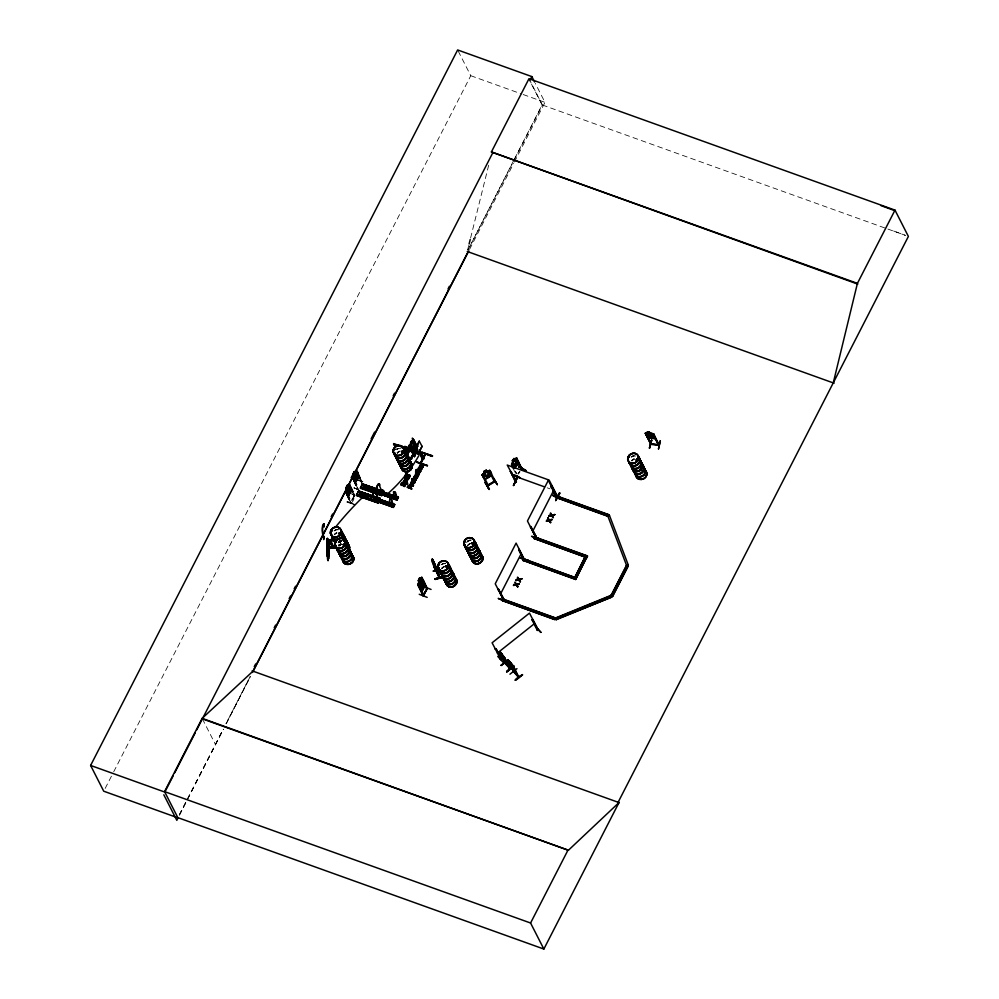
<?xml version="1.0" encoding="UTF-8"?>
<svg xmlns="http://www.w3.org/2000/svg" width="999" height="999" viewBox="0 0 999 999"><rect width="100%" height="100%" fill="white"/><g stroke="black" fill="none" stroke-linecap="round" stroke-linejoin="round"><path stroke-width="0.75" stroke-dasharray="5 3.75" d="M467.607 249.987L468.731 245.504M470.591 238.024L488.811 164.673M354.17 496.003C353.571 499.488 348.938 502.709 351.611 502.385M354.308 496.091L353.309 493.718M358.329 489.248L356.668 486.638M361.176 481.943L361.613 481.281M361.913 481.443L361.576 482.08M362.113 481.818L360.726 479.258M354.745 504.92L346.953 501.51L354.845 504.295M354.058 488.036L360.577 490.134M354.47 495.142L354.121 495.704L354.545 495.054M354.083 495.866C344.842 511.201 358.366 498.239 353.034 493.618M179.558 814.984L223.326 729.245M226.149 723.713L250.15 676.685L226.036 723.676M513.836 160.227L467.944 250.112L542.382 105.007L529.682 80.095M514.547 158.841L542.082 104.907L530.432 82.043M105.157 788.436L112.987 773.176M113.699 771.79L470.766 75.712L457.642 49.95M179.258 814.872L223.202 729.195M179.37 815.084L223.351 729.357M226.199 723.8L250.387 676.648M469.555 249.4L513.673 163.399M514.385 162.013L544.979 102.36L535.302 83.379M361.526 481.368L360.452 479.158M354.383 495.179L353.384 492.932M339.011 546.303L340.934 544.118A5.632 4.933 -27 0 0 339.086 546.303A5.594 4.895 -27 0 1 340.959 544.13M517.944 473.601L519.617 471.441M518.081 473.863L519.855 471.59M518.331 474.013L519.992 471.853M354.62 495.566L350.874 503.071L349.6 500.412M351.236 503.071L349.875 500.511M358.254 489.323L356.943 486.738M338.898 545.242A5.632 4.933 -27 0 0 340.322 545.192L338.861 545.304L340.259 545.142A5.594 4.895 -27 0 1 338.848 545.117M358.179 479.907L364.785 482.205M357.879 480.107L363.286 482.03M357.992 480.319L363.249 482.167M354.071 487.962L360.639 490.347M357.867 489.71L354.021 487.749M351.111 493.668L355.095 495.054M354.795 495.229L352.172 494.293L354.87 495.479M354.957 504.507L346.953 501.535L354.895 504.582M346.853 502.085L353.434 504.408M470.766 75.712L521.703 93.993M523.151 94.518L544.979 102.36M542.382 105.007L886.425 228.546M887.899 229.071L905.456 235.377L892.519 230.607M547.19 487.812L550.074 488.848M515.472 471.303L516.783 473.876M515.222 471.153L516.545 473.726M513.436 469.205L515.646 473.214M360.377 479.945L361.688 482.517M360.102 479.845L361.413 482.43M353.658 493.019L354.97 495.604M202.397 718.855L215.522 744.617M467.37 541.158A5.619 4.92 -27 0 1 471.478 540.009M466.958 546.278A5.694 4.995 -27 0 1 470.167 543.394A5.619 4.92 -27 0 0 466.933 546.141M466.533 542.607A5.619 4.92 -27 0 1 470.304 540.534M467.482 541.408A5.694 4.995 -27 0 1 470.217 540.297M467.844 545.242A5.694 4.995 -27 0 1 470.242 543.543M467.407 541.271A5.694 4.995 -27 0 1 470.142 540.159M467.982 545.442A5.619 4.92 -27 0 1 470.342 543.768M442.669 563.611A5.619 4.92 -27 0 1 444.068 563.224M444.18 566.558A5.694 4.995 -27 0 0 441.783 568.256A5.619 4.92 -27 0 1 444.118 566.458M441.62 564.797A5.619 4.92 -27 0 1 445.741 563.648M441.496 564.572A5.694 4.995 -27 0 1 445.666 563.411M441.858 568.406A5.694 4.995 -27 0 1 444.255 566.708M441.995 568.606A5.619 4.92 -27 0 1 444.355 566.933M631.718 460.626A5.694 4.995 -27 0 1 634.115 458.928M631.693 460.502A5.619 4.92 -27 0 1 634.053 458.828M631.555 457.167A5.619 4.92 -27 0 1 635.676 456.019M631.43 456.943A5.694 4.995 -27 0 1 634.165 455.831M631.793 460.776A5.694 4.995 -27 0 1 634.19 459.065M631.356 456.793A5.694 4.995 -27 0 1 634.09 455.681M631.93 460.976A5.619 4.92 -27 0 1 634.29 459.303M631.318 456.68A5.619 4.92 -27 0 1 632.604 455.981M338.624 545.579A5.694 4.995 -27 0 1 341.021 543.881M338.599 545.454A5.619 4.92 -27 0 1 340.959 543.781M338.461 542.12A5.619 4.92 -27 0 1 341.159 541.021M338.336 541.908A5.694 4.995 -27 0 1 341.071 540.796M338.698 545.729A5.694 4.995 -27 0 1 341.096 544.03M338.261 541.758A5.694 4.995 -27 0 1 340.996 540.646M338.224 541.645A5.619 4.92 -27 0 1 340.909 540.546M338.836 545.941A5.619 4.92 -27 0 1 341.196 544.255M341.571 544.492A5.594 4.895 -27 0 1 338.761 544.93M340.222 544.979A5.632 4.933 -27 0 1 338.786 545.029M340.459 542.295A5.619 4.92 -27 0 1 339.048 542.682M334.603 534.752A5.619 4.92 -27 0 1 336.963 533.079M340.397 542.195A5.694 4.995 -27 0 1 338.973 542.582M334.465 534.54A5.694 4.995 -27 0 1 336.863 532.842M341.496 541.108A5.619 4.92 -27 0 1 338.811 542.207M334.365 534.278A5.619 4.92 -27 0 1 336.725 532.592M336.675 529.358A5.619 4.92 -27 0 0 335.277 529.757A5.694 4.995 -27 0 1 336.763 529.458M334.228 530.931A5.619 4.92 -27 0 1 338.349 529.782M334.103 530.719A5.694 4.995 -27 0 1 338.274 529.557M340.397 545.304A5.594 4.895 -27 0 1 338.973 545.354M338.511 542.507A5.694 4.995 -27 0 1 340.909 540.796M338.486 542.382A5.619 4.92 -27 0 1 340.859 540.696M338.586 542.644A5.694 4.995 -27 0 1 340.984 540.946M338.736 542.857A5.619 4.92 -27 0 1 341.096 541.183M397.14 452.922A5.694 4.995 -27 0 1 399.538 451.223M397.115 452.797A5.619 4.92 -27 0 1 399.475 451.123M396.99 449.463A5.619 4.92 -27 0 1 401.099 448.314M396.865 449.238A5.694 4.995 -27 0 1 398.164 448.526M397.215 453.071A5.694 4.995 -27 0 1 399.612 451.373M396.79 449.088A5.694 4.995 -27 0 1 398.089 448.376A5.619 4.92 -27 0 0 396.74 448.988M397.352 453.271A5.619 4.92 -27 0 1 399.725 451.598M341.034 544.28A5.594 4.895 -27 0 0 339.96 545.254A5.632 4.933 -27 0 1 341.021 544.255"/><path stroke-width="1.5" d="M401.548 484.552L402.609 482.667L400.874 484.103A1.511 1.324 -27 0 0 401.011 484.865L402.347 485.601L404.97 484.24M437.525 570.554L437.737 569.83M438.049 570.754L432.217 558.965C434.041 560.689 436.9 570.317 435.664 569.905M439.061 577.222L438.823 576.86M439.423 577.26L437.35 569.767M432.317 558.941L433.853 566.633L439.56 577.822L437.712 569.78M378.359 499.113L378.671 499.75L377.759 499.288M378.146 499.775C379.433 499.163 376.074 499.4 378.696 499.35M381.268 492.132L382.467 492.382L381.655 492.095M393.594 505.382L392.719 504.795L393.681 505.319M397.415 497.914L396.615 497.877M327.635 538.748L327.035 539.298L329.433 542.22L328.746 555.169M326.873 552.097L327.435 538.436L327.173 552.085M327.06 555.794L327.41 538.399L329.383 542.182L328.908 558.254M329.358 542.22L328.059 560.589L327.322 555.094L327.872 548.626L328.733 552.572M327.497 559.315L327.61 556.605M328.159 548.938L328.671 543.306M328.059 560.589L328.122 557.804M329.245 541.908L328.246 556.905L327.809 550.761L328.409 551.947M329.832 541.158L329.395 539.847L329.27 541.308L330.257 541.071M329.395 539.847L329.458 541.296M329.583 541.183L329.645 539.835M329.857 540.259L330.07 541.258M331.256 540.934L331.568 538.911L331.805 541.508M331.568 541.52L331.568 538.911M333.466 546.965C333.017 549.862 331.855 539.448 329.22 541.208M329.37 540.746L333.354 547.702L333.466 546.815M337.887 548.276L337.312 551.011L337.4 548.314M416.121 475.412L417.607 475.711A1.386 1.211 -27 0 0 418.444 475.287C418.843 473.114 419.355 473.538 418.556 475.499A1.386 1.211 -27 0 1 417.707 475.924L415.484 474.75L416.97 473.201L415.721 471.391C416.995 473.051 417.632 469.43 416.62 471.715M538.186 629.882L529.482 613.111L492.095 642.794L500.849 659.565C499.001 658.915 502.697 657.767 500.536 659.315M495.916 648.551L501.336 659.178L496.091 648.751L495.279 649.05L496.091 648.751M538.111 629.932L532.667 619.38L532.042 619.88L537.45 630.469L537.724 629.308M422.302 581.006L420.991 585.601L419.83 585.839L418.618 583.478L419.043 581.793M371.029 488.561L370.854 489.348M386.126 502.922L385.577 502.197L384.852 502.822M388.536 495.492L389.26 496.203M331.818 530.319L331.855 531.106M335.676 542.22L336.051 541.508L336.513 542.095M339.66 532.867L339.997 533.828M342.994 544.855L344.543 544.218M343.306 544.43L343.893 545.504L344.568 544.38M343.256 544.555L343.868 545.204M344.643 544.393L344.305 544.905M394.28 449.637L394.568 448.838M394.805 449.35L394.293 449.562M394.842 449.188L394.63 449.712M401.561 451.96L401.985 452.797M402.734 452.26L401.71 451.885L402.522 451.286M402.647 452.447L402.784 451.585M403.084 451.71L402.834 452.672L401.673 452.485M408.529 479.308L408.691 478.446M439.498 564.959C437.912 565.034 440.359 563.723 438.986 564.672M464.747 541.408C466.708 542.332 464.235 540.209 465.247 541.883M472.34 544.055L473.014 544.717M473.538 544.243L472.427 544.467L472.927 543.656M629.582 456.868L628.808 456.718M629.295 457.305L629.158 456.768M636.126 460.089L636.875 458.991M637.175 459.315L636.5 460.077M637.449 459.815L636.251 460.189M381.993 491.933L381.843 491.983M392.969 504.857L393.431 505.019M417.757 476.898L416.508 478.746L414.66 478.346M381.868 492.132L380.931 492.207M397.415 497.377L396.903 497.602M420.579 465.621L421.041 464.585L423.564 465.372M408.004 478.621L407.043 479.483M410.664 483.391L410.127 484.802L413.249 485.914C412.724 485.876 410.614 481.593 410.764 484.115M416.034 479.47L415.572 480.631L413.149 479.92M416.858 472.989L419.33 473.301L420.304 472.102L418.906 472.527M327.21 547.302L327.497 545.054L327.135 547.365M403.758 481.368L404.47 480.257L406.381 480.444M491.333 473.776L491.158 475.574L485.252 479.07L483.778 478.196L482.18 474.837L482.729 473.963L489.735 470.392C494.118 474.675 489.373 477.597 485.252 479.07M404.133 481.131L404.27 482.055L406.044 482.692L406.468 481.143M404.22 481.58L404.795 480.482L406.293 481.068M407.105 481.406L406.468 482.842L407.068 481.68M413.823 440.022L410.239 446.178L411.75 450.824L409.927 447.402M417.182 477.272L417.095 476.223L417.782 476.648M374.525 496.54L358.816 491.083L356.618 494.942L358.541 491.108L380.232 498.538L378.034 502.947L356.618 495.529L357.292 494.18M358.142 492.445L358.541 491.108M358.803 491.121L380.032 498.738M360.452 487.887L360.764 487.437M361.975 484.802L362.262 483.853L360.339 488.274L381.818 495.604C388.037 487.162 376.011 490.247 383.379 490.734L383.728 491.408M378.708 501.623L378.134 502.609M379.22 501.998L393.706 506.568L393.281 507.417L379.021 502.197L380.257 499.55L394.717 504.507L394.268 505.394L379.982 500.437L380.257 499.55M379.608 499.775L379.982 499.038M381.793 495.654L360.602 487.762M360.801 487.187L382.417 494.418L362.437 487.412M382.729 495.179L383.129 494.393L397.427 499.313L396.99 500.187L382.742 494.942L384.153 492.282L383.716 493.181L398.002 498.126L398.439 497.24M383.279 492.607L383.579 492.007L362.162 484.602M383.728 493.156L384.016 492.382L398.439 497.252L383.978 492.295L382.692 494.855L397.177 499.787M393.706 506.543L393.281 507.417M393.569 506.73L379.283 501.773M394.518 504.895L392.794 503.833M396.703 496.94L398.064 496.89L398.064 497.877M406.755 477.922C404.845 475.512 406.406 483.841 408.404 478.533M352.997 476.91L352.684 478.209M485.352 482.467L489.435 488.986M405.557 484.49L404.982 486.063L403.758 486.313L404.995 484.265M484.465 472.852L482.092 474.875L487.562 485.951L487.35 485.177L488.424 485.452L487.887 484.865L488.336 485.526M488.199 485.264L487.462 485.614L495.042 481.118M650.786 444.28L645.267 433.179L650.936 444.293L659.265 445.079L653.633 434.016M645.666 433.666L651.598 444.355M646.977 436.663L648.538 437.974L655.132 438.573L655.431 437.5M653.721 434.003L645.916 432.904L647.964 433.054M649.4 448.101L651.723 440.059L649.425 448.076M653.246 434.69L654.083 434.49L653.246 434.69L658.578 445.054L653.309 434.415M651.635 444.33L659.427 444.805L650.749 443.918M659.29 445.142L659.065 444.368M660.227 440.684L658.466 448.988M658.528 448.963L660.339 440.859M381.443 492.195L380.944 491.708M504.52 662.762L510.002 668.855L501.735 653.646M505.269 662.936L505.257 663.611L499.425 651.685M503.808 656.355L510.177 668.506M400.986 484.315L402.609 482.667M513.186 671.241L518.631 677.447L518.643 676.698M518.144 676.286L518.631 676.785M513.786 671.915L508.004 660.177L513.224 666.021L518.868 677.26L513.474 670.941M469.105 244.006L470.217 239.51M833.253 382.904L857.417 283.366L491.408 151.948L528.983 78.709L894.992 210.127L908.391 236.426L618.131 802.259L618.993 802.572L568.406 850.261L203.858 719.38M417.607 476.948L416.695 478.371L415.01 478.496M347.964 486.525L347.315 485.264L346.041 487.762L347.527 493.031L348.688 492.794L349.887 490.459L350.012 488.199L348.801 485.826L347.939 486.65M353.808 475.224L353.384 476.898L354.595 479.258L355.744 479.021L357.068 474.425L355.869 472.065L355.007 472.889C354.445 468.094 351.548 478.808 354.383 471.491L355.095 472.914M405.432 479.408C403.371 477.834 407.967 475.574 409.066 478.146M404.907 479.22L405.731 477.559L406.93 477.385M416.433 479.208L415.459 480.419L413.037 479.707M420.192 471.89L418.781 473.064M503.359 600.162L503.596 599.125L503.359 600.349M504.02 599.775L498.501 589.273L503.633 600.449M524.425 559.315L524.113 559.964M524.575 559.802L516.096 543.131L495.229 583.803L503.796 600.312M535.427 537L536.126 536.488L535.776 537.125M536.238 536.962L531.343 527.709M551.148 487.275L551.223 486.488L556.48 497.614L555.931 497.015M556.63 496.503L551.223 486.488M420.267 579.333L419.53 578.034L418.256 580.544L418.893 581.805L417.844 584.765L423.151 595.866L427.122 588.074M427.297 588.411L423.464 595.879L423.888 595.179M427.335 588.336L426.623 589.085L427.06 588.236L421.765 578.009M518.194 463.037L521.84 469.592L516.608 457.842L511.675 463.499L513.149 468.119C510.501 465.497 512.137 463.012 513.498 467.432M511.488 464.66L511.8 463.548M381.094 491.87L382.392 492.495M410.252 486.55C408.791 490.022 407.542 483.953 410.252 486.201M410.277 487L409.415 485.839L408.291 487.075M333.516 547.602L330.269 540.509M356.655 495.479L378.097 502.859M357.043 494.692L378.334 502.347L356.618 494.942M378.496 501.86L357.068 494.33M379.682 499.45L358.216 491.983L379.645 499.525L379.657 497.989L377.335 497.539L375.999 501.311L378.171 502.06L379.657 497.989M380.207 498.588L377.335 497.539M380.007 500.412L380.307 499.687L394.705 504.545L393.294 507.142L378.971 502.11L379.42 501.598M382.043 495.167L381.893 494.805M382.417 494.418L362.137 488.024M383.366 492.27L361.938 484.727M383.741 491.52L362.237 484.44M382.717 495.217L383.141 494.355L397.315 499.425M394.33 505.169L380.032 500.137L394.443 505.057M389.61 499.725L390.372 498.738L389.685 499.475M506.056 601.398C481.256 591.932 525.374 608.753 499.438 598.788M507.317 601.623L499.5 599.038M539.535 538.786C535.601 537.587 524.55 533.716 538.124 538.948M427.172 597.365L419.243 594.293M369.18 488.424L369.48 489.572L370.604 489.41M369.155 488.761L370.292 487.937M388.586 495.342L389.086 496.216M556.518 496.715L556.093 497.564M423.151 595.679L418.294 584.79L423.501 595.104M338.773 533.466L339.735 533.916M420.604 465.397L421.153 464.797L423.676 465.596M446.166 567.32L446.728 566.683M636.301 459.865L637.437 459.415M401.548 484.24L402.697 482.929M417.07 477.06L415.684 478.284L416.383 475.899L414.61 475.874L413.886 477.11L414.485 478.371M407.055 477.859L408.029 478.384L407.055 477.859L406.968 479.582M407.167 478.071L407.417 479.745L407.929 478.171M406.531 481.68L405.931 482.48L404.27 482.055M414.46 482.242C412.637 484.802 410.764 479.82 414.21 481.643M421.353 468.793L420.204 469.518M418.931 468.531C419.692 465.397 423.314 470.941 419.667 469.38M406.643 477.709L406.443 479.895L408.279 479.458M405.457 485.352C406.168 481.019 402.41 486.113 401.436 484.34M393.519 491.995L393.781 494.205A1.998 0.737 -70.9 0 0 394.293 495.904M521.278 469.105L521.765 468.394L521.653 469.218M522.215 469.118L516.708 458.541L516.221 459.165L521.803 469.567M364.498 484.74L362.512 488.436M366.258 493.793L364.423 497.752L366.258 493.793A428.696 361.151 73.5 0 0 335.477 527.185M381.693 491.183L380.419 493.743L377.622 489.298A2.997 1.111 -70.9 0 1 376.698 487.475A2.997 1.111 -70.9 0 1 378.496 483.866A2.997 1.111 -70.9 0 1 379.433 485.689L381.855 491.246L380.582 493.793L377.784 489.36A2.997 1.111 -70.9 0 1 376.86 487.537A2.997 1.111 -70.9 0 1 378.658 483.928A2.997 1.111 -70.9 0 1 379.595 485.751L379.433 485.689M377.922 499.837L378.509 498.663C380.557 501.061 376.623 501.348 378.696 498.726M381.643 492.582L382.23 491.408L382.804 492.532C382.592 495.779 381.056 490.659 382.217 493.706M381.83 492.644L382.417 491.483L382.992 492.607M383.379 490.734L383.504 491.57L381.056 490.284M380.469 502.697L381.743 500.149M382.717 500.474L381.393 502.947M418.806 455.694A147.69 146.753 -85.5 0 1 387.837 493.643L386.563 496.191M385.452 501.436L384.128 503.896M396.041 498.826L396.903 497.127L395.492 493.494A1.998 0.737 -70.9 0 0 394.63 492.495L393.519 491.745M393.956 505.344L393.569 506.118L393.569 504.595M393.069 506.693L379.17 502.097M398.064 496.89L397.015 499.887L398.289 497.34M420.904 580.544C418.169 587.961 420.904 576.923 421.615 581.967L422.377 581.106M420.442 584.315L419.443 586.038L423.126 579.782L424.937 585.302M422.452 580.294L421.553 581.818M420.579 584.715L421.753 582.367M425.075 585.314L422.04 591.183L425.075 585.314L424.775 583.154M348.951 499.125L346.016 491.995L349.575 498.526M349.375 485.989L349.45 485.202L352.647 492.432M356.006 485.352L353.072 478.221M356.156 472.115L356.78 471.528L359.715 478.658M349.225 499.225L346.291 492.095M356.281 485.452L353.346 478.321L356.631 484.765M515.447 481.893L510.402 471.303L516.108 482.18M516.321 481.618L511.113 471.553M513.449 485.464L516.995 477.734M513.573 485.539L517.357 477.822L513.474 485.314M516.183 481.481L515.247 481.468M498.776 589.373L498.151 589.959M556.793 497.002L548.314 480.332L527.447 520.991L535.851 537.637L530.719 526.473L536.088 536.413M518.931 550.087L519.005 549.3L524.225 560.377L518.668 549.987M530.993 526.573L530.369 527.16M552.222 486.625L551.648 486.113L557.554 496.965L556.331 496.341L555.894 497.002M520.491 558.179L528.596 560.526L520.404 557.929M560.801 497.714L552.709 495.379L555.556 495.879M524.388 559.24L523.876 560.377M524.075 559.228L524.038 560.002M524.188 560.389L524.537 559.702M556.58 496.353L557.28 496.565M536.238 536.875L535.976 537.499M552.772 490.909L556.368 497.664L556.755 496.89M556.83 496.753L556.705 495.979M555.644 500.474L559.652 493.019M559.977 493.144L555.694 500.649L559.452 492.794M501.398 659.115L500.974 658.478M537.999 629.507L537.574 630.369M178.134 817.744L176.823 820.329L163.811 794.779M568.406 850.261L202.148 718.368L164.573 791.608L177.947 817.856L103.734 791.208L90.609 765.446L457.642 49.95L531.855 76.598L534.615 82.018M173.327 775.511L164.823 792.082L90.609 765.446M174.75 772.739L195.305 732.667M196.716 729.907L492.657 153.009M529.757 80.694L531.855 76.598M254.258 666.683L255.682 663.91M274.201 627.809L275.624 625.024M289.161 598.638L290.584 595.866M294.143 588.923L295.567 586.151M331.181 516.72L332.617 513.936M351.136 477.834L352.56 475.062M371.079 438.948L374.637 432.005M393.156 395.904L394.58 393.131M448.014 288.986L449.438 286.201M347.402 485.289L346.129 487.799L346.678 489.035M468.106 251.798L252.984 671.166L202.148 718.368M252.522 672.477L468.843 250.786M358.604 476.173L355.594 482.055L354.42 481.618C358.529 482.192 359.965 473.226 356.543 470.716L355.994 471.091M393.706 443.606L393.818 444.68L393.706 443.606L415.721 451.56L416.271 452.634L405.619 448.763C410.402 452.21 427.759 456.905 405.394 449.188M411.263 458.304L415.384 450.262L404.895 446.491L405.007 447.552M404.895 446.541L415.197 450.661L416.183 452.759M404.907 448.501L407.867 453.596L404.907 448.501L405.569 448.239L407.48 453.421M408.079 453.171C399.612 436.039 414.273 462.987 405.781 447.814M410.427 443.206L411.7 440.709L410.189 446.178M416.92 446.391C408.691 429.92 413.074 442.22 417.195 448.414M412.599 439.398L412.987 438.661M412.25 442.07L413.861 439.922L415.547 443.394M406.518 454.932L409.702 448.713L406.843 455.581M407.068 454.882L410.139 448.876L407.392 455.519M415.734 446.228L415.784 444.817L417.757 446.078L416.146 445.566L415.734 446.228L417.382 446.815M411.7 450.711L412.787 451.311L415.821 444.917M412.787 451.311L415.709 445.404M415.821 446.191L418.007 446.078M418.156 453.983L415.372 448.763L419.28 441.146L415.534 448.826L418.156 453.983L422.065 446.353L419.28 441.146M410.989 458.116L415.109 450.074L415.497 451.323M417.42 445.404L417.033 446.141L415.397 445.554M411.064 458.216L415.334 450.149M417.295 451.011L414.423 456.605L413.549 455.581C414.273 453.296 415.334 457.33 413.986 454.732M415.821 452.36L415.559 451.448M413.598 455.569L413.998 454.782M414.847 451.248L415.946 453.271L415.122 452.847M415.447 452.097L414.797 451.361L415.721 451.56M414.373 454.92L414.423 456.605L414.76 455.756L409.215 445.267L408.841 446.004L414.061 456.381L414.348 455.407M417.357 449.45L413.549 455.581M413.986 456.443L416.108 452.31M417.182 450.799L414.31 455.382M404.982 475.649L409.578 476.698L409.428 477.422L404.982 475.649L409.428 477.422M405.631 474.388L410.227 475.437L410.077 476.161L405.631 474.388L410.077 476.161M405.094 475.861L405.244 475.149M405.744 474.6L405.894 473.876M406.356 482.629L407.517 483.816L403.246 482.292L403.396 481.568M417.994 453.921L422.065 446.353M403.646 486.101L404.445 486.563M403.758 486.313C406.943 482.642 402.947 485.277 401.148 485.052M419.98 450.624L423.988 458.316L423.613 459.053L421.978 458.466L422.028 457.08M416.221 470.042L417.058 469.655L416.87 470.454L416.221 470.042L416.87 470.454M421.978 458.466L422.352 457.729M407.43 487.225C407.592 483.991 412.45 484.977 410.427 487.837L411.7 488.936L407.43 487.225L411.7 488.936M412.974 480.257L411.963 478.721C413.236 480.382 413.873 476.76 412.862 479.033M416.321 470.254L416.508 469.468M407.542 487.437L408.866 485.464L410.564 485.626M411.813 479.433L411.963 478.721M415.946 475.437C413.998 474.288 417.594 472.365 415.572 472.115L415.721 471.391M420.467 463.211L425.162 453.658L420.467 463.199M412.537 480.107L411.713 479.22M417.295 470.392L420.679 471.004L420.529 471.728L417.295 470.392L420.529 471.728M422.977 466.945C417.794 465.921 423.189 465.422 422.714 467.457L419.592 466.346L419.742 465.621M420.904 463.374L425.599 453.808L420.904 463.361M417.407 470.604L417.557 469.88M414.885 479.945L413.411 479.408L413.349 478.096M418.643 472.614L417.17 472.077L417.107 470.779M411.401 483.179L411.288 484.615L413.511 485.402M413.411 479.408L413.773 478.259M416.795 472.377C414.46 473.926 418.057 477.147 418.606 474.05C419.555 475.012 414.073 475.636 416.958 473.226M417.17 472.077L417.532 470.929M414.91 477.847C415.846 472.639 413.161 481.156 415.721 476.248M410.427 487.837L410.626 485.601M416.383 475.899L415.309 477.997M415.959 479.045L415.534 480.082L413.299 479.195M419.717 471.715L419.293 472.764L417.058 471.865M411.588 488.711L410.314 487.624M413.249 485.914L413.399 485.189M422.714 467.457L422.864 466.733M427.46 465.509L416.745 462.175L427.26 465.921M432.455 455.769L421.753 452.435L432.342 456.406L421.765 452.41M419.53 578.034L420.242 579.47L421.778 577.285L427.335 588.523M421.103 577.797L417.932 584.79L421.004 590.696L422.127 591.208M422.04 578.109L427.06 589.06L423.451 594.755M420.467 584.59L421.665 582.255M423.726 594.842L423.314 595.491M431.056 589.447L423.451 586.463M500.487 594.105L521.341 553.434M532.704 531.306L553.558 490.634M502.385 600.599L503.134 599.113L555.581 617.944L611.101 595.304L626.485 565.322L628.109 564.66L626.648 565.646L611.263 595.629L611.813 597.065L556.293 619.705L555.581 617.944L554.982 619.742L502.385 600.599L554.82 619.417M534.215 538.536L586.825 557.679L534.215 538.536L534.977 537.05L587.412 555.881L575.624 579.495L523.026 560.352L523.788 558.866L576.386 578.021M555.407 497.227L556.168 495.741L608.603 514.572L608.004 516.383L555.407 497.227L607.842 516.058C612.25 514.248 605.794 518.131 608.603 514.572M502.547 600.911L503.309 599.437L554.283 617.744M523.189 560.676L523.951 559.19L573.476 576.972M534.378 538.861L534.977 537.05M555.569 497.552L556.331 496.066M513.511 585.426L516.233 584.927L513.511 585.426L513.723 584.602L515.959 584.44L513.723 584.602M516.52 584.29L519.28 583.778L516.52 584.29L515.009 582.08L515.959 584.44M520.192 582.005L518.768 579.982L516.058 580.481L516.258 579.657L518.381 579.27L516.258 579.657M518.493 579.495L517.557 577.135L519.068 579.345L521.815 578.833L519.068 579.345M550.574 522.777L549.15 520.754L546.441 521.241L546.64 520.417L548.763 520.042L546.64 520.417M549.338 519.892C555.831 518.194 548.051 522.14 547.939 517.894L548.876 520.254M548.975 516.296L551.685 515.809L548.975 516.296L549.175 515.472L551.411 515.309L549.175 515.472M551.411 515.309L550.474 512.949L551.985 515.159L554.745 514.66L551.985 515.159M517.844 586.163L517.657 586.95L516.683 584.565L519.168 583.566M521.815 578.833L519.23 579.62L521.703 578.621M552.197 519.605L549.612 520.392L552.097 519.393M554.745 514.66L552.147 515.434L554.632 514.435M516.683 584.565L519.28 583.778M553.109 517.832L551.585 515.584M575.624 579.495L587.412 555.881M612.637 595.854L628.021 565.871L626.485 565.322L628.184 566.196L612.799 596.178L611.101 595.304L612.799 596.178M857.417 283.366L894.992 210.127M618.181 802.16L619.043 802.472L543.856 949.05L530.581 923.014L568.156 849.774M414.385 456.506L409.165 446.128L409.553 445.379M329.158 542.669L329.233 542.657M416.945 477.397L415.572 478.071M411.825 481.356L411.526 481.93A1.424 1.249 -27 0 0 411.576 482.767L413.673 483.716L415.06 482.517A1.411 1.236 -27 0 0 415.01 481.68L414.747 481.218M419.006 468.344L421.403 468.481M404.333 481.131L405.806 480.831M365.597 495.467L365.472 496.466M365.509 495.779L367.195 495.504L366.408 496.865M524.263 560.414L520.554 553.708M338.848 533.266L339.548 532.767M339.048 533.766L340.035 533.066M336.438 542.195L336.089 542.295A5.694 4.995 -27 0 1 333.104 536.888M447.327 567.557L447.028 567.882M473.663 544.443L472.802 544.917M415.834 479.52L415.147 479.845M393.756 491.62L393.668 494.155A1.998 0.737 -70.9 0 0 394.18 495.866L396.153 498.863L397.003 497.165L395.392 493.456A1.998 0.737 -70.9 0 0 394.518 492.457L394.63 492.495M512.874 461.95L512.225 460.676L514.06 458.441L514.697 459.715M511.7 465.484L512.187 464.86M516.458 459.315L516.708 458.541M514.285 468.531L518.319 463.299L518.419 461.288M515.084 467.557L518.456 463.336M518.643 466.733L525.911 470.579L518.706 466.608M405.107 485.539L404.345 486.351M439.348 577.36L439.223 576.685M439.535 577.747L433.541 565.334M497.739 656.393L503.221 662.462M420.242 579.47L421.103 578.633L423.576 583.478L422.302 588.086L421.153 588.336L419.955 585.963L420.379 584.353M370.666 489.522L370.979 488.336M388.723 495.267L389.635 495.117M385.864 503.334L385.989 502.41M331.743 530.481L332.305 530.569M340.172 533.916L339.235 534.19M343.444 544.455L343.893 544.055M472.589 543.681L472.814 545.017M447.564 567.782L446.815 568.081M637.35 460.289L637.662 459.415M485.314 482.255L489.11 489.46L485.327 482.242M489.11 489.435L485.027 482.667M494.268 481.168L494.58 481.93M518.906 466.346L525.899 470.566M525.511 470.741L518.543 466.521M650.736 443.593L651.423 443.618M532.854 619.58L532.042 619.88M499.475 652.709L505.207 663.548M500.824 659.54L501.423 659.04M538.111 629.894L537.025 629.87M535.501 626.673L540.684 632.429M501.236 665.571L508.166 659.839M508.141 659.815L500.998 665.334L508.216 659.964M506.93 671.877C519.93 662.312 511.413 665.509 506.893 671.827M524.3 559.527L523.788 558.866M497.34 653.096L534.727 623.426M500.874 653.271L500.224 651.835L501.498 655.019L504.857 658.778M501.885 653.833L500.149 651.897M502.26 656.992C498.201 650.674 506.855 663.973 506.243 660.776M506.306 660.839L506.331 661.563M507.929 660.239L510.526 662.412M508.141 661.276L513.773 672.077M509.665 663.648L514.985 670.142L514.885 669.355M510.901 665.571L515.059 670.079M518.281 676.598L512.437 664.947M513.224 666.021L510.389 662.225M512.849 666.545L518.481 677.359M509.952 674.2L516.958 668.643M522.552 674.899C516.083 677.022 509.827 685.863 522.527 674.874M360.639 487.662L381.893 495.279M356.918 494.917L378.171 502.534M421.016 577.759L421.778 577.285M484.365 472.864L483.716 471.59L486.263 470.104L486.888 471.528L488.386 471.216L489.585 473.576L488.836 475.337L486.451 476.723L484.665 476.461L483.454 474.088L484.515 472.927L483.828 471.578M486.313 470.179L483.716 471.59M483.091 475.187L482.255 475.362L483.091 475.187L488.349 485.489M494.505 481.93L489.298 471.553L489.86 470.916M488.149 484.94L494.18 481.406M497.315 484.665L493.094 477.709L497.202 484.453M365.846 495.392L366.82 495.229M385.826 503.259L385.027 503.296M472.515 543.631L473.351 543.806M446.94 566.62L446.565 567.719L447.265 567.694M645.242 433.266L645.991 432.854M327.098 538.511L329.146 542.395M355.906 471.141L356.631 470.741L360.065 477.972M348.926 484.852L349.563 484.515L351.548 489.947L348.526 495.816L351.461 489.91L351.298 487.912M535.764 626.473L541.121 632.355M516.196 482.142L515.521 481.88M331.119 530.269L331.281 531.056M331.056 532.08L331.218 532.854M515.759 458.266L516.683 457.892M557.167 617.682L609.84 596.216M556.131 619.38L611.813 597.065M487.749 485.889L495.242 481.456L489.685 470.329L486.95 471.441M493.256 477.847L497.365 484.59M432.317 559.915L437.45 570.566M433.991 567.519L434.128 566.733L439.26 577.909L437.974 570.192M439.036 569.268L433.279 571.066M439.023 569.442L433.279 571.103L439.098 569.567M435.177 579.47C461.9 572.202 416.695 584.153 443.606 576.435M435.002 578.933L443.718 576.648M443.718 576.735L434.99 578.858M402.147 451.523L402.822 451.86M339.373 532.966L340.459 533.404M336.026 542.045L336.139 541.957A5.619 4.92 -27 0 1 333.092 536.738M432.53 562.325L431.98 559.777L438.037 570.928M434.053 562.35L434.79 564.51M433.079 563.623L432.442 562.312M412.587 480.806L414.635 481.218M550.461 522.564L549.038 520.541L546.441 521.241M520.079 581.793L518.656 579.77L516.058 580.481M513.498 667.369L508.941 661.238L509.59 661.788M651.585 440.022L649.775 447.927M329.308 540.409L330.282 540.347M328.683 546.69L336.014 546.166M328.659 547.015L335.901 546.353M328.571 546.915L335.989 546.478M328.683 547.127L336.001 546.615M335.864 547.377L328.546 547.839L335.976 547.514M335.951 547.964L328.634 548.451M329.146 551.111L329.008 548.026L327.397 545.054M504.72 662.387L510.252 668.543M513.573 671.328L518.881 677.147M369.992 487.837L370.916 488.249M331.456 530.968L332.192 530.457M652.497 433.466L647.202 431.73L647.951 433.141L646.753 433.429L647.964 435.789L652.522 437.2L653.408 436.326L652.21 433.966L650.574 433.404M648.563 437.887L655.044 438.524M420.504 467.307L419.48 467.357A1.411 1.236 -27 0 0 418.731 467.894L418.431 468.481A1.424 1.249 -27 0 0 418.481 469.318L419.143 469.967M366.208 496.99L365.534 496.565M415.834 476.473L414.585 476.898L415.01 478.071M636.987 459.09L637.637 459.265M420.891 467.42L419.38 467.145A1.411 1.236 -27 0 0 418.618 467.682L418.319 468.269A1.424 1.249 -27 0 0 418.369 469.105L418.631 469.567M419.393 469.905L421.853 468.843A1.411 1.236 -27 0 0 421.803 468.007L420.779 467.207M421.803 464.148L420.254 464.46L420.204 465.959M332.742 547.652L329.245 540.309M362.262 483.853L376.81 488.811M376.648 488.973L362.3 483.991L379.42 490.297M380.869 490.422L383.778 491.446M363.349 485.589L383.316 492.569L363.286 485.676M383.953 492.682L398.276 497.577M360.789 487.075L382.392 494.455M382.892 494.842L397.265 499.637M382.692 494.855L397.177 499.812M390.322 498.788L390.796 499.712A1.998 0.737 -70.9 0 1 391.67 500.711L391.77 500.749M375.699 497.552L358.566 491.608L379.945 499.113M376.76 498.788L359.578 492.919L376.698 498.876M358.678 494.767L375.849 500.636M510.277 471.565L510.988 471.815M516.121 481.418L515.459 481.168L516.321 482.155M516.446 481.893L507.217 465.047L549.163 480.107L557.604 496.678M560.639 498.026L552.709 495.379M555.894 497.19L556.93 496.403L551.648 486.113M520.379 557.966L528.384 560.963M503.921 599.325L498.501 589.273M857.804 284.116L491.408 151.948M467.245 251.486L834.115 383.216M512.462 475.349L544.293 486.775M557.779 496.59L608.766 514.897M422.077 452.222L432.567 455.981M406.518 447.627L410.452 449.038M405.394 447.639L407.854 452.597M406.331 447.977L411.576 449.862M393.494 444.031L415.359 451.86M394.006 444.268L398.401 445.816M402.747 447.402L415.884 452.097M393.831 444.63L398.189 446.241M402.56 447.764L416.208 452.747M421.653 457.817L423.289 458.416M407.53 456.518L411.463 457.929M406.531 456.655L411.588 458.953L407.654 457.542L411.6 458.903L411.176 458.204M423.938 465.084L421.128 464.248L420.129 465.659M419.493 466.121L422.602 467.245M417.669 470.092L420.791 471.216M415.834 471.603L416.733 471.928M416.908 472.589L418.631 473.214M416.496 476.111L414.51 476.248L414.26 478.146M406.006 474.088L410.339 475.649M405.344 475.362L409.69 476.923M412.075 478.933L412.974 479.245M406.468 482.842L407.667 483.091M403.134 482.067L407.517 483.816M410.015 484.577L413.136 485.701M408.179 486.863L409.84 487.45M535.139 537.375L587.587 556.206M353.746 475.262L353.159 473.951M354.42 481.618L352.747 478.146M523.026 560.352L575.461 579.183M423.426 580.656L423.663 582.829L420.704 588.686L419.617 588.074M418.256 580.544L418.893 581.805M417.944 585.476L418.569 584.89L423.863 595.304M252.123 670.853L618.993 802.572M164.573 791.608L530.581 923.014M177.834 817.632L543.856 949.05M880.943 205.594L895.366 210.876M347.402 495.292L348.539 495.716L347.365 495.392L345.679 491.92M412.137 483.204L413.886 483.429L414.947 482.292A1.411 1.236 -27 0 0 414.91 481.468L412.475 480.594A1.411 1.236 -27 0 0 411.713 481.131L411.413 481.718A1.424 1.249 -27 0 0 411.476 482.554L411.95 483.229M419.767 469.592L418.868 468.843M402.709 451.673L403.159 451.735M483.853 478.146L485.252 478.921M516.708 475.786L520.267 477.909L514.173 474.7M406.68 480.619L404.358 480.044L403.833 481.893M421.141 467.37L421.915 468.231A1.411 1.236 -27 0 1 421.965 469.055L420.567 470.267L418.743 469.567M401.561 484.59L404.433 483.191L405.669 484.44M419.268 469.355L418.806 468.681M406.181 480.856L406.668 481.705M447.44 567.095L447.802 567.07M508.791 660.476L510.601 662.649M512.35 665.022L509.802 662.212L512.637 666.395L511.426 664.023M500.224 651.997L501.96 654.058M503.983 657.817L501.161 653.633M522.29 674.587L515.309 680.194M414.273 481.568L413.873 483.154L411.975 482.292M551.311 515.097L550.287 513.748M518.381 579.27L517.357 577.922M552.147 515.434L553.409 517.245M549.612 520.392L550.874 522.202M519.23 579.62L520.491 581.43M516.795 584.777L517.944 586.376M549.45 520.104L547.939 517.894M516.121 584.715L517.657 586.95M406.805 480.631L407.217 481.618M390.572 503.159L392.432 506.118M514.085 671.827L508.004 660.177M653.608 434.103L655.332 437.487M513.948 458.516L514.66 459.827L515.759 459.115L516.958 461.488L514.96 465.759L513.573 465.884L512.362 463.524L513.024 461.963L512.375 460.689M555.581 617.944L556.293 619.705M427.447 465.559L417.058 461.975M418.993 449.962L423.613 459.053M412.649 438.536L417.245 447.552M420.417 453.933L422.377 457.804M415.497 445.554L416.87 448.301M418.781 451.998L422.053 458.429M411.625 440.671L412.325 442.095L413.186 441.271L414.398 443.631L413.074 448.239L411.913 448.476L410.489 443.169M414.573 451.773L415.072 452.959M411.476 457.879L411.775 458.541M404.895 446.491L405.207 447.152M417.095 476.223L417.232 476.948M509.802 668.094L504.445 657.454L499.363 651.598L505.057 662.861M501.923 653.758L509.453 668.381M432.555 562.075L432.217 560.539M395.616 499.1L395.567 499.388M389.473 500.487L389.947 501.411A1.998 0.737 -70.9 0 0 390.459 503.121L392.32 506.081L393.281 504.42L391.67 500.711M391.895 506.356L391.845 506.643M381.206 489.985L379.72 494.055M386.9 501.935L385.577 504.395M424.038 583.853L426.898 589.185M377.485 497.24L375.999 501.311M372.227 487.425L370.242 491.121M370.055 486.675L368.069 490.372M368.119 486.001L366.146 489.697M357.167 472.714L359.79 477.872M358.129 475.986L359.44 478.558M354.258 472.252L353.484 473.751M364.398 493.256L362.425 496.953M362.225 492.507L360.252 496.191M353.733 479.508L356.356 484.665M349.475 484.478L352.997 491.733M349.45 485.202L352.722 491.645M351.061 489.747L352.385 492.332M347.315 485.264L348.027 486.688M347.19 486.014L346.428 487.512M346.665 493.281L349.3 498.439M330.219 540.234L333.554 546.952M327.073 555.731L328.659 558.741M327.684 558.154L328.072 558.916M327.647 559.04L328.034 559.802M409.215 445.267L414.435 455.644M377.972 498.439L375.711 492.944A2.997 1.111 -70.9 0 0 374.775 491.121A2.997 1.111 -70.9 0 0 372.977 494.73A2.997 1.111 -70.9 0 0 373.901 496.553L376.86 501.048L378.134 498.501L375.874 493.007A2.997 1.111 -70.9 0 0 374.937 491.183A2.997 1.111 -70.9 0 0 373.139 494.792A2.997 1.111 -70.9 0 0 374.063 496.615M609.465 515.397L628.271 564.984M607.842 516.058L626.648 565.646M611.101 595.304L611.65 596.74M433.816 562.687L434.865 567.619L433.179 563.561M432.629 559.552L434.553 567.794M420.467 465.409L420.641 466.121M414.597 482.28L412.812 481.043L412.013 482.342M415.509 443.294L415.746 445.454M471.753 543.381A5.619 4.92 -27 0 1 477.572 547.964A5.619 4.92 -27 0 1 471.478 553.446A5.619 4.92 -27 0 1 466.72 547.902M471.665 543.144A5.694 4.995 -27 0 1 477.559 547.789A5.694 4.995 -27 0 1 471.378 553.359A5.694 4.995 -27 0 1 466.558 547.739M476.835 546.478A5.594 4.895 -27 0 1 474.95 555.182A5.594 4.895 -27 0 1 467.869 550.124M476.948 546.64A5.632 4.933 -27 0 1 475.062 555.407A5.632 4.933 -27 0 1 467.932 550.312A5.632 4.933 -27 0 0 475.099 555.481A5.632 4.933 -27 0 0 476.998 546.728M474.238 541.171A5.694 4.995 -27 0 1 473.002 549.725A5.694 4.995 -27 0 1 465.01 546.228M476.411 544.667A5.619 4.92 -27 0 1 472.902 552.747A5.619 4.92 -27 0 1 466.471 547.427M472.927 542.857A5.619 4.92 -27 0 1 474.288 543.144M474.263 541.396A5.619 4.92 -27 0 1 473.051 549.825A5.619 4.92 -27 0 1 465.172 546.391M475.611 543.868A5.694 4.995 -27 0 1 473.701 552.734A5.694 4.995 -27 0 1 466.483 547.589M471.59 542.994A5.694 4.995 -27 0 1 474.4 543.244M474.163 541.033A5.694 4.995 -27 0 1 472.252 549.9A5.694 4.995 -27 0 1 465.034 544.742M474.026 540.921A5.619 4.92 -27 0 1 472.14 549.662A5.619 4.92 -27 0 1 465.022 544.592M479.845 552.347A5.619 4.92 -27 0 1 477.959 561.088A5.619 4.92 -27 0 1 470.841 556.018M478.533 551.348A5.694 4.995 -27 0 1 481.231 557.529A5.694 4.995 -27 0 1 474.488 561.226A5.694 4.995 -27 0 1 470.616 555.694M472.077 558.391A5.594 4.895 -27 0 0 479.17 563.461A5.632 4.933 -27 0 0 481.068 554.72A5.594 4.895 -27 0 1 479.17 563.461A5.632 4.933 -27 0 1 472.052 558.391A5.632 4.933 -27 0 0 479.133 563.386A5.632 4.933 -27 0 0 481.019 554.62M480.956 554.582A5.594 4.895 -27 0 1 479.083 563.286A5.594 4.895 -27 0 1 472.003 558.229M477.047 546.903A5.594 4.895 -27 0 1 476.461 554.92A5.594 4.895 -27 0 1 468.269 553.134M467.994 551.873A5.594 4.895 -27 0 1 468.094 550.561M478.359 549.275A5.694 4.995 -27 0 1 477.122 557.829A5.694 4.995 -27 0 1 469.143 554.333M479.607 551.873A5.619 4.92 -27 0 1 477.722 560.614A5.619 4.92 -27 0 1 470.604 555.531M479.333 550.399A5.619 4.92 -27 0 1 476.511 558.254A5.619 4.92 -27 0 1 469.305 554.495M478.284 549.138A5.694 4.995 -27 0 1 477.047 557.679A5.694 4.995 -27 0 1 469.068 554.195M478.159 549.025A5.619 4.92 -27 0 1 476.935 557.454A5.619 4.92 -27 0 1 469.055 554.02M445.766 566.545A5.619 4.92 -27 0 1 451.573 570.691A5.619 4.92 -27 0 1 446.441 576.535A5.619 4.92 -27 0 1 440.634 572.39M445.679 566.308A5.694 4.995 -27 0 1 451.56 570.516A5.694 4.995 -27 0 1 446.366 576.448A5.694 4.995 -27 0 1 440.472 572.24M450.936 569.817A5.594 4.895 -27 0 1 449.063 578.533A5.594 4.895 -27 0 1 441.983 573.476A5.632 4.933 -27 0 0 449.075 578.571A5.632 4.933 -27 0 0 450.961 569.805M450.849 569.63A5.594 4.895 -27 0 1 448.963 578.346A5.594 4.895 -27 0 1 441.883 573.289M448.176 564.185A5.694 4.995 -27 0 1 446.266 573.064A5.694 4.995 -27 0 1 439.048 567.907M449.488 566.92A5.619 4.92 -27 0 1 448.264 575.362A5.619 4.92 -27 0 1 440.384 571.915M445.517 566.058A5.619 4.92 -27 0 1 448.301 566.308M448.276 564.56A5.619 4.92 -27 0 1 447.065 572.989A5.619 4.92 -27 0 1 439.185 569.555M449.625 567.032A5.694 4.995 -27 0 1 448.389 575.586A5.694 4.995 -27 0 1 440.397 572.09M445.604 566.158A5.694 4.995 -27 0 1 448.414 566.408M448.039 564.085A5.619 4.92 -27 0 1 446.153 572.827A5.619 4.92 -27 0 1 439.036 567.744M453.858 575.511A5.619 4.92 -27 0 1 452.634 583.94A5.619 4.92 -27 0 1 444.767 580.494M452.622 574.662A5.694 4.995 -27 0 1 453.221 583.441A5.694 4.995 -27 0 1 444.605 580.344M455.057 577.909A5.594 4.895 -27 0 1 453.184 586.613A5.632 4.933 -27 0 1 446.066 581.555A5.594 4.895 -27 0 0 453.184 586.613A5.632 4.933 -27 0 0 455.082 577.884A5.632 4.933 -27 0 1 453.146 586.55A5.632 4.933 -27 0 1 446.016 581.455A5.594 4.895 -27 0 0 453.096 586.45A5.594 4.895 -27 0 0 454.97 577.734M451.061 570.067A5.594 4.895 -27 0 1 449.188 578.783A5.594 4.895 -27 0 1 442.107 573.726M452.372 572.439A5.694 4.995 -27 0 1 451.136 580.993A5.694 4.995 -27 0 1 443.156 577.497M453.621 575.024A5.619 4.92 -27 0 1 452.397 583.466A5.619 4.92 -27 0 1 444.518 580.019M453.346 573.563A5.619 4.92 -27 0 1 449.837 581.643A5.619 4.92 -27 0 1 443.406 576.336M452.297 572.29A5.694 4.995 -27 0 1 451.061 580.844A5.694 4.995 -27 0 1 443.081 577.36M452.172 572.19A5.619 4.92 -27 0 1 450.949 580.619A5.619 4.92 -27 0 1 443.069 577.172M639.66 459.765A5.619 4.92 -27 0 1 637.787 468.519A5.619 4.92 -27 0 1 630.669 463.436M639.635 459.552A5.694 4.995 -27 0 1 638.398 468.094A5.694 4.995 -27 0 1 630.406 464.61M631.83 467.27A5.632 4.933 -27 0 0 639.722 470.716A5.632 4.933 -27 0 0 640.946 462.262A5.594 4.895 -27 0 1 638.998 470.904A5.632 4.933 -27 0 1 631.868 465.821A5.632 4.933 -27 0 0 638.948 470.804A5.632 4.933 -27 0 0 640.834 462.05A5.594 4.895 -27 0 1 638.91 470.716A5.594 4.895 -27 0 1 631.818 465.659M631.917 465.846A5.594 4.895 -27 0 0 638.998 470.904A5.632 4.933 -27 0 0 640.883 462.15M638.186 456.705A5.694 4.995 -27 0 1 636.95 465.247A5.619 4.92 -27 0 1 629.12 461.913M628.958 461.763A5.694 4.995 -27 0 0 636.95 465.247A5.619 4.92 -27 0 0 638.211 456.93M639.422 459.29A5.619 4.92 -27 0 1 638.199 467.719A5.619 4.92 -27 0 1 630.332 464.285M639.56 459.403A5.694 4.995 -27 0 1 638.324 467.944A5.694 4.995 -27 0 1 630.332 464.46M638.111 456.555A5.694 4.995 -27 0 1 636.875 465.109A5.694 4.995 -27 0 1 628.883 461.613M637.974 456.456A5.619 4.92 -27 0 1 636.75 464.885A5.619 4.92 -27 0 1 628.883 461.438M643.793 467.869A5.619 4.92 -27 0 1 641.907 476.623A5.619 4.92 -27 0 1 634.802 471.54M643.681 467.507A5.694 4.995 -27 0 1 641.783 476.373A5.694 4.995 -27 0 1 634.565 471.228M640.996 462.425A5.594 4.895 -27 0 1 639.785 470.816A5.594 4.895 -27 0 1 631.942 467.395M644.967 470.154A5.632 4.933 -27 0 1 643.743 478.596A5.632 4.933 -27 0 1 635.851 475.149M643.269 465.721A5.694 4.995 -27 0 1 639.697 473.913A5.694 4.995 -27 0 1 633.191 468.531M643.556 467.395A5.619 4.92 -27 0 1 642.332 475.836A5.619 4.92 -27 0 1 634.452 472.39M643.281 465.934A5.619 4.92 -27 0 1 639.772 474.013A5.619 4.92 -27 0 1 633.354 468.693M643.194 465.571A5.694 4.995 -27 0 1 639.622 473.776A5.694 4.995 -27 0 1 633.116 468.381M642.107 464.56A5.619 4.92 -27 0 1 640.883 472.989A5.619 4.92 -27 0 1 633.004 469.542M347.515 545.629A5.619 4.92 -27 0 1 343.993 553.708A5.619 4.92 -27 0 1 337.575 548.401M347.49 545.417A5.694 4.995 -27 0 1 344.63 553.371A5.694 4.995 -27 0 1 337.312 549.562M346.591 546.515A5.594 4.895 -27 0 1 347.177 555.132A5.594 4.895 -27 0 1 338.711 552.097M346.553 546.391A5.632 4.933 -27 0 1 347.14 555.069A5.632 4.933 -27 0 1 338.636 552.01M343.881 541.033A5.694 4.995 -27 0 1 346.578 547.215A5.694 4.995 -27 0 1 339.835 550.924A5.694 4.995 -27 0 1 335.964 545.379M346.328 544.255A5.619 4.92 -27 0 1 345.105 552.684A5.619 4.92 -27 0 1 337.237 549.25M343.931 541.271A5.619 4.92 -27 0 1 346.591 547.365A5.619 4.92 -27 0 1 339.947 551.011A5.619 4.92 -27 0 1 336.126 545.554M346.466 544.355A5.694 4.995 -27 0 1 345.229 552.909A5.694 4.995 -27 0 1 337.237 549.425M343.806 540.896A5.694 4.995 -27 0 1 344.405 549.675A5.694 4.995 -27 0 1 335.789 546.578M343.693 540.796A5.619 4.92 -27 0 1 344.28 549.45A5.619 4.92 -27 0 1 335.789 546.403M350.699 552.834A5.619 4.92 -27 0 1 348.813 561.588A5.619 4.92 -27 0 1 341.708 556.505M350.587 552.459A5.694 4.995 -27 0 1 348.688 561.338A5.694 4.995 -27 0 1 341.471 556.181M350.637 554.457A5.594 4.895 -27 0 1 353.284 560.539A5.594 4.895 -27 0 1 346.665 564.173A5.594 4.895 -27 0 1 342.857 558.728M347.902 547.39A5.594 4.895 -27 0 1 346.69 555.794A5.594 4.895 -27 0 1 338.848 552.36M350.686 554.495A5.632 4.933 -27 0 1 353.346 560.601A5.632 4.933 -27 0 1 346.69 564.26A5.632 4.933 -27 0 1 342.907 558.878A5.594 4.895 -27 0 0 346.74 564.323A5.632 4.933 -27 0 0 353.396 560.701A5.632 4.933 -27 0 0 350.736 554.595A5.594 4.895 -27 0 1 353.371 560.689A5.594 4.895 -27 0 1 346.74 564.323A5.632 4.933 -27 0 1 342.857 558.791M346.665 546.603A5.632 4.933 -27 0 1 347.252 555.282A5.632 4.933 -27 0 1 338.736 552.222M349.213 549.775A5.694 4.995 -27 0 1 347.315 558.641A5.694 4.995 -27 0 1 340.097 553.483M350.462 552.36A5.619 4.92 -27 0 1 349.238 560.789A5.619 4.92 -27 0 1 341.358 557.355M349.25 549.987A5.619 4.92 -27 0 1 348.027 558.429A5.619 4.92 -27 0 1 340.159 554.982M349.138 549.625A5.694 4.995 -27 0 1 347.24 558.491A5.694 4.995 -27 0 1 340.022 553.346M349.013 549.512A5.619 4.92 -27 0 1 347.789 557.942A5.619 4.92 -27 0 1 339.91 554.507M340.859 530.481A5.694 4.995 -27 0 1 340.247 538.636A5.619 4.92 -27 0 0 342.457 532.717M337.525 539.747A5.694 4.995 -27 0 1 331.631 535.539M342.095 533.066A5.619 4.92 -27 0 1 343.369 538.973M336.176 539.885A5.619 4.92 -27 0 1 331.893 534.365M340.884 530.706A5.619 4.92 -27 0 1 341.833 531.605M342.232 533.179A5.694 4.995 -27 0 1 342.719 540.347M340.784 530.332A5.694 4.995 -27 0 1 339.548 538.886A5.694 4.995 -27 0 1 331.556 535.389M341.583 531.118A5.619 4.92 -27 0 1 338.761 538.973A5.619 4.92 -27 0 1 331.556 535.214M342.332 533.541A5.619 4.92 -27 0 1 343.619 539.448M335.09 541.82A5.619 4.92 -27 0 1 333.241 538.536M335.377 543.294A5.594 4.895 -27 0 1 334.478 540.909A5.594 4.895 -27 0 0 335.389 543.306A5.632 4.933 -27 0 1 334.503 541.033M345.254 540.447A5.632 4.933 -27 0 0 343.506 535.826A5.594 4.895 -27 0 1 345.279 540.534A5.594 4.895 -27 0 0 343.544 535.963A5.632 4.933 -27 0 1 345.367 540.646M335.302 543.219A5.632 4.933 -27 0 1 334.403 540.821M344.78 538.324A5.619 4.92 -27 0 1 346.054 544.23M346.353 541.283A5.694 4.995 -27 0 1 347.652 547.265M345.017 538.811A5.619 4.92 -27 0 1 346.303 544.705M346.228 541.171A5.619 4.92 -27 0 1 347.502 547.077M347.402 542.544A5.619 4.92 -27 0 1 347.752 547.552M349.313 548.476A5.594 4.895 -27 0 0 348.514 544.78A5.632 4.933 -27 0 1 348.926 549.837M346.428 541.421A5.694 4.995 -27 0 1 347.727 547.402M344.98 538.586A5.694 4.995 -27 0 1 346.278 544.567M344.905 538.436A5.694 4.995 -27 0 1 346.203 544.418M343.668 536.213A5.594 4.895 -27 0 1 344.942 542.082M334.89 542.445A5.594 4.895 -27 0 1 334.615 541.183M348.938 549.925A5.594 4.895 -27 0 0 347.664 544.043A5.632 4.933 -27 0 1 348.976 549.937M411.638 481.281A1.424 1.249 -27 0 1 412.4 480.731M405.094 452.072A5.619 4.92 -27 0 1 404.495 460.114A5.619 4.92 -27 0 1 396.266 458.329M395.991 457.055A5.619 4.92 -27 0 1 396.091 455.731M401.123 451.211A5.619 4.92 -27 0 1 402.547 451.161M405.057 451.848A5.694 4.995 -27 0 1 403.146 460.714A5.694 4.995 -27 0 1 395.929 455.569M406.206 454.295A5.594 4.895 -27 0 1 404.995 462.699A5.594 4.895 -27 0 1 397.152 459.265M406.306 454.445A5.632 4.933 -27 0 1 405.094 462.887A5.632 4.933 -27 0 1 397.202 459.44M403.608 449.001A5.694 4.995 -27 0 1 401.698 457.867A5.694 4.995 -27 0 1 394.48 452.722M404.845 451.585A5.619 4.92 -27 0 1 403.633 460.027A5.619 4.92 -27 0 1 395.754 456.58M403.646 449.225A5.619 4.92 -27 0 1 403.621 456.805A5.619 4.92 -27 0 1 395.454 456.605M394.817 455.482A5.619 4.92 -27 0 1 394.642 452.897M404.982 451.698A5.694 4.995 -27 0 1 403.072 460.564A5.694 4.995 -27 0 1 395.866 455.419M403.534 448.851A5.694 4.995 -27 0 1 401.623 457.729A5.694 4.995 -27 0 1 394.405 452.572M403.396 448.751A5.619 4.92 -27 0 1 401.523 457.492A5.619 4.92 -27 0 1 394.405 452.41M409.215 460.177A5.619 4.92 -27 0 1 408.004 468.606A5.619 4.92 -27 0 1 400.124 465.159M409.19 459.952A5.694 4.995 -27 0 1 407.28 468.818A5.694 4.995 -27 0 1 400.062 463.673M410.414 462.574A5.594 4.895 -27 0 1 409.203 470.966A5.632 4.933 -27 0 1 401.323 467.544A5.632 4.933 -27 0 0 409.165 470.891A5.632 4.933 -27 0 0 410.389 462.45A5.632 4.933 -27 0 1 409.215 470.991A5.594 4.895 -27 0 1 401.361 467.544M410.339 462.412A5.594 4.895 -27 0 1 409.128 470.816A5.594 4.895 -27 0 1 401.286 467.382M407.355 455.631A5.594 4.895 -27 0 1 403.858 463.686A5.594 4.895 -27 0 1 397.465 458.391M406.368 454.557A5.632 4.933 -27 0 1 405.157 463.012A5.632 4.933 -27 0 1 397.265 459.565M406.531 456.481A5.694 4.995 -27 0 1 409.228 462.662A5.694 4.995 -27 0 1 402.485 466.358A5.694 4.995 -27 0 1 398.613 460.826M408.978 459.69A5.619 4.92 -27 0 1 407.754 468.131A5.619 4.92 -27 0 1 399.887 464.685M406.581 456.705A5.619 4.92 -27 0 1 409.24 462.812A5.619 4.92 -27 0 1 402.597 466.458A5.619 4.92 -27 0 1 398.776 461.001M409.115 459.802A5.694 4.995 -27 0 1 407.205 468.668A5.694 4.995 -27 0 1 399.987 463.524M407.667 456.955A5.694 4.995 -27 0 1 405.756 465.834A5.694 4.995 -27 0 1 398.539 460.676M408.466 457.754A5.619 4.92 -27 0 1 404.957 465.834A5.619 4.92 -27 0 1 398.526 460.514M422.165 585.289L421.665 588.686L421.753 585.551L420.229 585.676L421.853 584.765L422.327 581.468L422.277 584.515L423.876 584.365L422.165 585.289M348.551 490.022L348.077 493.406L348.151 490.247L346.603 490.384L348.289 489.41L348.751 486.201L348.688 489.21L350.287 489.085L348.551 490.022M355.619 476.248L355.132 479.645L355.219 476.486L353.658 476.61L355.344 475.649L355.806 472.427L355.744 475.437L357.355 475.312L355.619 476.248M323.726 538.486L323.688 539.61L323.813 536.126L323.776 537.25A6.319 1.324 86 0 1 322.577 528.858A6.319 1.324 86 0 1 324.151 525.874L324.113 527.01L324.213 523.738L324.176 524.862A7.567 1.586 86 0 0 322.302 528.434A7.567 1.586 86 0 0 323.726 538.486M328.371 557.305L327.884 553.883C326.798 561.188 327.635 541.008 327.934 552.709L328.371 550.836L328.371 557.305M419.443 586.038L419.355 587.325L419.48 586.051M398.039 497.839L383.766 492.957L398.039 497.839M345.854 490.646L345.716 492.007L345.854 490.646M521.49 469.38L522.027 468.731L521.515 469.318M360.714 491.87L358.866 495.829L360.714 491.87M365.884 485.114L364.036 489.073L365.884 485.114M368.431 494.542L366.596 498.513L368.431 494.542M385.427 492.794L384.19 495.442L385.427 492.794M386.388 493.131L385.164 495.779L386.388 493.131M384.116 500.886L382.892 503.533L384.165 500.986M389.123 494.093L387.899 496.728L389.123 494.093M390.572 494.592L389.348 497.227L390.621 494.68M397.29 497.34L397.415 498.913L397.29 497.34M420.779 581.306L420.242 583.229L420.779 581.306M422.952 584.727L421.778 587.075L419.268 582.217L420.467 579.882L422.952 584.727M348.164 487.075L346.965 489.41L348.164 491.783L349.363 489.448L348.164 487.075M355.219 473.314L354.021 475.649L355.232 478.009L356.431 475.674L355.219 473.314M411.576 441.458L411.026 443.381L411.576 441.458M412.55 442.52L411.351 444.855L412.55 447.215L413.748 444.88L412.55 442.52M419.493 578.821L418.943 580.744L419.493 578.821M585.127 556.818L574.862 577.472L585.127 556.818M513.836 459.153L512.999 460.939L513.836 459.153M514.885 460.252L513.236 462.375L514.448 464.747L516.083 462.624L514.885 460.252M504.458 657.754L504.695 658.478L504.458 657.754M513.623 665.946L506.643 671.553L513.623 665.946M485.926 470.729L484.615 472.04L485.926 470.729M487.112 471.953L484.727 473.351L485.939 475.711L488.311 474.325L487.112 471.953M649.575 432.305L647.876 432.13L649.575 432.305M650.799 433.828L648.164 433.566L649.375 435.926L651.997 436.188L650.799 433.828M434.09 563.96L432.892 561.6L434.602 566.346L434.09 563.96M468.106 547.702A5.594 4.895 -27 0 0 474.35 540.571A5.632 4.933 -27 0 0 465.072 539.747A5.632 4.933 -27 0 0 468.094 547.739A5.632 4.933 -27 0 0 474.388 540.559A5.594 4.895 -27 0 0 465.097 539.76A5.594 4.895 -27 0 0 468.106 547.702M468.231 547.952A5.594 4.895 -27 0 0 474.488 540.809A5.594 4.895 -27 0 0 465.222 539.997A5.594 4.895 -27 0 0 468.231 547.952M442.12 570.866A5.594 4.895 -27 0 0 448.376 563.736A5.594 4.895 -27 0 0 439.11 562.924A5.632 4.933 -27 0 0 442.107 570.904A5.632 4.933 -27 0 0 448.401 563.723A5.632 4.933 -27 0 0 439.085 562.912A5.594 4.895 -27 0 0 442.12 570.866M442.245 571.116A5.594 4.895 -27 0 0 448.501 563.973A5.594 4.895 -27 0 0 439.235 563.161A5.594 4.895 -27 0 0 442.245 571.116M632.055 463.236A5.594 4.895 -27 0 0 638.311 456.093A5.594 4.895 -27 0 0 629.045 455.282A5.632 4.933 -27 0 0 632.092 463.361A5.632 4.933 -27 0 0 638.386 456.181A5.632 4.933 -27 0 0 629.07 455.369A5.594 4.895 -27 0 0 632.055 463.236M632.18 463.486A5.594 4.895 -27 0 0 638.436 456.343A5.594 4.895 -27 0 0 629.17 455.532A5.594 4.895 -27 0 0 632.18 463.486M643.781 478.671A5.594 4.895 -27 0 0 644.992 470.279A5.619 4.92 -27 0 1 643.793 478.696A5.619 4.92 -27 0 1 635.913 475.249A5.594 4.895 -27 0 0 643.781 478.671M338.961 548.201A5.594 4.895 -27 0 0 345.217 541.058A5.594 4.895 -27 0 0 335.951 540.247A5.594 4.895 -27 0 0 338.961 548.201M339.073 548.426A5.594 4.895 -27 0 0 345.329 541.296A5.594 4.895 -27 0 0 336.064 540.484A5.594 4.895 -27 0 0 339.073 548.426A5.632 4.933 -27 0 0 345.292 541.146A5.632 4.933 -27 0 0 335.976 540.322A5.632 4.933 -27 0 0 338.998 548.326M334.727 537.012A5.594 4.895 -27 0 0 340.984 529.87A5.594 4.895 -27 0 0 331.718 529.058A5.594 4.895 -27 0 0 334.727 537.012M334.852 537.25A5.594 4.895 -27 0 0 341.109 530.119A5.594 4.895 -27 0 0 331.843 529.308A5.594 4.895 -27 0 0 334.852 537.25M334.765 537.125A5.632 4.933 -27 0 0 341.059 529.945A5.632 4.933 -27 0 0 331.73 529.133A5.632 4.933 -27 0 0 334.765 537.125M397.477 455.544A5.607 4.908 -27 0 0 403.746 448.389A5.607 4.908 -27 0 0 394.455 447.577A5.632 4.933 -27 0 0 397.477 455.569A5.632 4.933 -27 0 0 403.771 448.389A5.632 4.933 -27 0 0 394.443 447.577A5.607 4.908 -27 0 0 397.477 455.544M397.602 455.781A5.607 4.908 -27 0 0 403.871 448.626A5.607 4.908 -27 0 0 394.58 447.814A5.607 4.908 -27 0 0 397.602 455.781"/></g></svg>
